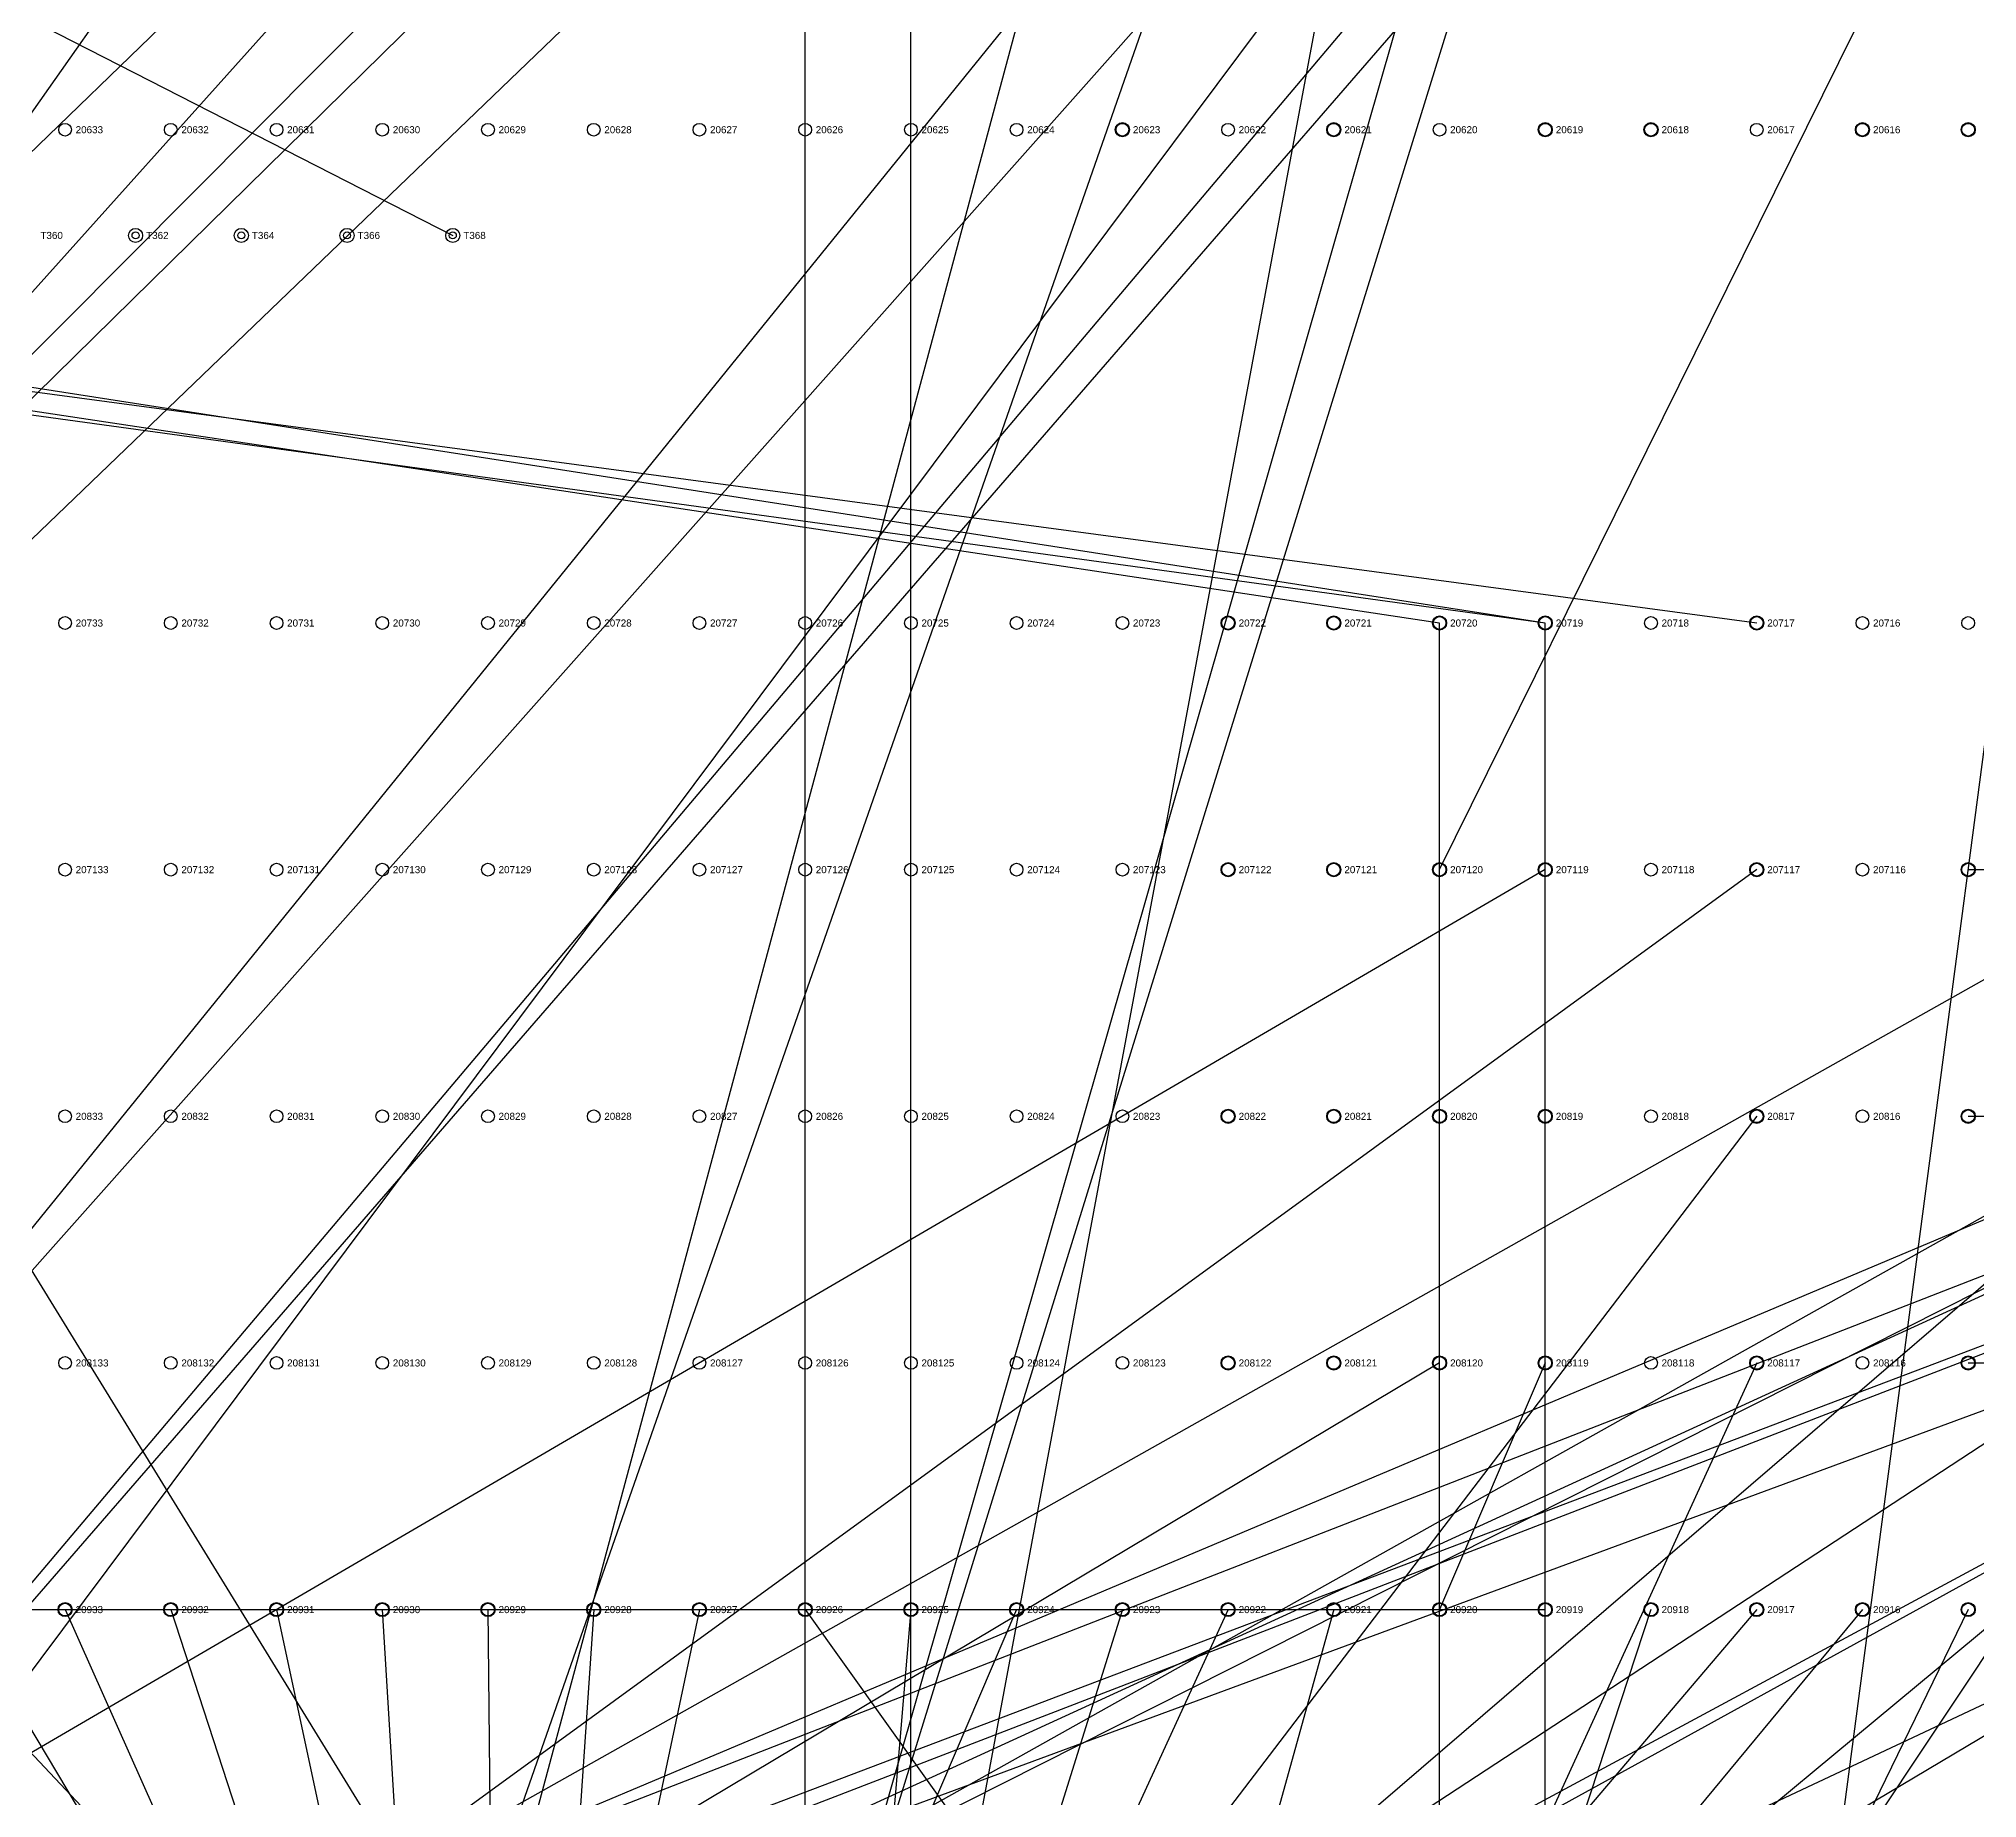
# Model space of a CAD drawing. Extents: x -5 to 376, y -217 to 241.
# Drawn here: x 220.3 to 290.2, y 58.5 to 122 of the extents above; entities that cross this region are included whole.
import ezdxf

# ---------------------------------------------------------------- set-up
doc = ezdxf.new("R2010")
doc.units = 0
for name, color, linetype in [('BOTTOM_TRANSFER', 2, 'CONTINUOUS'), ('BOTTOM_TRANSFER_LABEL', 50, 'CONTINUOUS'), ('BOTTOM_WIRES_BLACK', 250, 'CONTINUOUS'), ('BOTTOM_WIRES_BLUE', 5, 'CONTINUOUS'), ('BOTTOM_WIRES_RED', 10, 'CONTINUOUS'), ('FIXTURE_INTERFACE_PIN', 4, 'CONTINUOUS'), ('TESTER_INTERFACE_PIN', 144, 'CONTINUOUS'), ('TESTER_INTERFACE_PIN_LABEL', 144, 'CONTINUOUS'), ('TOP_TRANSFER', 2, 'CONTINUOUS'), ('TOP_TRANSFER_LABEL', 50, 'CONTINUOUS')]:
    doc.layers.add(name, color=color, linetype=linetype)
doc.styles.get("Standard").update_dxf_attribs({"font": 'arial.ttf'})

msp = doc.modelspace()

# ---------------------------------------------------------------- linework, layer by layer
at = {"layer": 'BOTTOM_TRANSFER'}
for centre in [(223.80194, 114.8715), (227.61194, 114.8715), (231.42194, 114.8715), (235.23194, 114.8715)]:
    msp.add_circle(centre, 0.254, dxfattribs=at)
at = {"layer": 'BOTTOM_WIRES_BLACK'}
for p, q in [((316.51194, 207.5815), (149.48408, 39.59606)), ((320.32194, 207.5815), (149.48408, 39.59606)), ((305.08194, 207.5815), (154.95016, 40.24122)), ((194.59194, 83.1215), (282.22194, 207.5815)), ((339.37194, 207.5815), (197.485, 39.59606)), ((343.18194, 207.5815), (197.485, 39.59606)), ((198.40194, 83.1215), (327.94194, 207.5815)), ((327.94194, 207.5815), (202.95108, 40.24122)), ((293.65194, 207.5815), (245.48592, 39.59606)), ((297.46194, 207.5815), (245.48592, 39.59606)), ((247.93194, -5.7785), (247.93194, 207.5815)), ((282.22194, 207.5815), (250.952, 40.24122)), ((251.74194, -4.2926), (251.74194, 207.5815)), ((270.79194, 92.0115), (327.94194, 207.5815)), ((274.60194, -23.5585), (305.08194, 207.5815)), ((274.60194, 100.9015), (145.06194, 118.6815)), ((270.79194, 100.9015), (152.68194, 118.6815)), ((274.60194, 100.9015), (160.30194, 118.6815)), ((343.18194, 100.9015), (197.6755, 34.15538)), ((335.56194, 100.9015), (242.93068, 40.20566)), ((270.79194, 83.1215), (270.79194, 100.9015)), ((270.79194, 65.3415), (270.79194, 100.9015)), ((274.60194, 83.1215), (274.60194, 100.9015)), ((297.46194, 92.0115), (188.47562, 30.68066)), ((282.22194, 92.0115), (189.56782, 24.59482)), ((327.94194, 92.0115), (194.92976, 40.20566)), ((312.70194, 92.0115), (198.12, 27.81046)), ((274.60194, 92.0115), (198.40194, 47.5615)), ((343.18194, 92.0115), (202.95108, 40.24122)), ((198.40194, 83.1215), (282.22194, -5.7785)), ((297.46194, 83.1215), (236.47654, 30.68066)), ((282.22194, 83.1215), (237.56874, 24.59482)), ((327.94194, 83.1215), (245.67642, 34.15538)), ((312.70194, 83.1215), (246.12092, 27.81046)), ((270.79194, 47.5615), (270.79194, 83.1215)), ((270.79194, 29.7815), (270.79194, 83.1215)), ((274.60194, 65.3415), (274.60194, 83.1215)), ((274.60194, 47.5615), (274.60194, 83.1215)), ((270.79194, 74.2315), (198.40194, 31.02864)), ((297.46194, 74.2315), (236.47654, -17.32026)), ((282.22194, 74.2315), (237.56874, -23.4061)), ((274.60194, 74.2315), (270.79194, 65.3415)), ((194.59194, 65.3415), (274.60194, 65.3415)), ((270.79194, 56.4515), (270.79194, 65.3415)), ((274.60194, 29.7815), (274.60194, 65.3415))]:
    msp.add_line(p, q, dxfattribs=at)
at = {"layer": 'BOTTOM_WIRES_BLUE'}
for p, q in [((53.62194, 207.5815), (235.23194, 114.8715)), ((282.22194, 100.9015), (178.08194, 114.8715)), ((282.22194, -23.5585), (197.13194, 114.8715)), ((217.45194, 65.3415), (232.91292, 39.49446)), ((221.26194, 65.3415), (235.35132, 33.80486)), ((225.07194, 65.3415), (235.35132, 33.80486)), ((228.88194, 65.3415), (238.22914, 21.83384)), ((232.69194, 65.3415), (238.22914, -26.16708)), ((244.12194, 65.3415), (235.93552, 26.54046)), ((236.50194, 65.3415), (237.41126, -25.19426)), ((240.31194, 65.3415), (237.41126, 22.80666)), ((263.17194, 65.3415), (238.75492, 12.06246)), ((266.98194, 65.3415), (238.75492, -35.93846)), ((282.22194, 65.3415), (241.82832, 17.90446)), ((289.84194, 65.3415), (242.28552, -32.30626)), ((259.36194, 65.3415), (244.85092, 18.86966)), ((278.41194, 65.3415), (245.15064, -35.51936)), ((251.74194, 65.3415), (247.39092, 13.89126)), ((247.93194, 65.3415), (266.98194, 38.6715)), ((286.03194, 65.3415), (248.15292, 19.63166)), ((255.55194, 65.3415), (251.74194, 56.4515))]:
    msp.add_line(p, q, dxfattribs=at)
at = {"layer": 'BOTTOM_WIRES_RED'}
for p, q in [((312.70194, 207.5815), (133.15188, 33.7566)), ((335.56194, 207.5815), (181.1528, 33.7566)), ((324.13194, 207.5815), (183.9214, 34.47796)), ((289.84194, 207.5815), (229.15372, 33.7566)), ((278.41194, 207.5815), (231.92232, 34.47796)), ((179.35194, 20.8915), (320.32194, 92.0115)), ((179.35194, 31.72968), (335.56194, 92.0115)), ((320.32194, 92.0115), (183.9214, 34.47796)), ((335.56194, 92.0115), (183.9214, 34.47796)), ((289.84194, 92.0115), (305.08194, 92.0115)), ((221.26194, 29.7815), (320.32194, 83.1215)), ((320.32194, 83.1215), (231.92232, 34.47796)), ((335.56194, 83.1215), (231.92232, 34.47796)), ((289.84194, 83.1215), (305.08194, 83.1215)), ((289.84194, 74.2315), (305.08194, 74.2315))]:
    msp.add_line(p, q, dxfattribs=at)
at = {"layer": 'FIXTURE_INTERFACE_PIN'}
for centre in [(259.36194, 118.6815), (266.98194, 118.6815), (274.60194, 118.6815), (278.41194, 118.6815), (286.03194, 118.6815), (289.84194, 118.6815), (263.17194, 100.9015), (266.98194, 100.9015), (270.79194, 100.9015), (274.60194, 100.9015), (282.22194, 100.9015), (263.17194, 92.0115), (266.98194, 92.0115), (270.79194, 92.0115), (274.60194, 92.0115), (282.22194, 92.0115), (289.84194, 92.0115), (263.17194, 83.1215), (266.98194, 83.1215), (270.79194, 83.1215), (274.60194, 83.1215), (282.22194, 83.1215), (289.84194, 83.1215), (263.17194, 74.2315), (266.98194, 74.2315), (270.79194, 74.2315), (274.60194, 74.2315), (282.22194, 74.2315), (289.84194, 74.2315), (221.26194, 65.3415), (225.07194, 65.3415), (228.88194, 65.3415), (232.69194, 65.3415), (236.50194, 65.3415), (240.31194, 65.3415), (244.12194, 65.3415), (247.93194, 65.3415), (251.74194, 65.3415), (255.55194, 65.3415), (259.36194, 65.3415), (263.17194, 65.3415), (266.98194, 65.3415), (270.79194, 65.3415), (274.60194, 65.3415), (278.41194, 65.3415), (282.22194, 65.3415), (286.03194, 65.3415), (289.84194, 65.3415)]:
    msp.add_circle(centre, 0.254, dxfattribs=at)
at = {"layer": 'TESTER_INTERFACE_PIN'}
for centre in [(221.26194, 118.6815), (225.07194, 118.6815), (228.88194, 118.6815), (232.69194, 118.6815), (236.50194, 118.6815), (240.31194, 118.6815), (244.12194, 118.6815), (247.93194, 118.6815), (251.74194, 118.6815), (255.55194, 118.6815), (259.36194, 118.6815), (263.17194, 118.6815), (266.98194, 118.6815), (270.79194, 118.6815), (274.60194, 118.6815), (278.41194, 118.6815), (282.22194, 118.6815), (286.03194, 118.6815), (289.84194, 118.6815), (221.26194, 100.9015), (225.07194, 100.9015), (228.88194, 100.9015), (232.69194, 100.9015), (236.50194, 100.9015), (240.31194, 100.9015), (244.12194, 100.9015), (247.93194, 100.9015), (251.74194, 100.9015), (255.55194, 100.9015), (259.36194, 100.9015), (263.17194, 100.9015), (266.98194, 100.9015), (270.79194, 100.9015), (274.60194, 100.9015), (278.41194, 100.9015), (282.22194, 100.9015), (286.03194, 100.9015), (289.84194, 100.9015), (221.26194, 92.0115), (225.07194, 92.0115), (228.88194, 92.0115), (232.69194, 92.0115), (236.50194, 92.0115), (240.31194, 92.0115), (244.12194, 92.0115), (247.93194, 92.0115), (251.74194, 92.0115), (255.55194, 92.0115), (259.36194, 92.0115), (263.17194, 92.0115), (266.98194, 92.0115), (270.79194, 92.0115), (274.60194, 92.0115), (278.41194, 92.0115), (282.22194, 92.0115), (286.03194, 92.0115), (289.84194, 92.0115), (221.26194, 83.1215), (225.07194, 83.1215), (228.88194, 83.1215), (232.69194, 83.1215), (236.50194, 83.1215), (240.31194, 83.1215), (244.12194, 83.1215), (247.93194, 83.1215), (251.74194, 83.1215), (255.55194, 83.1215), (259.36194, 83.1215), (263.17194, 83.1215), (266.98194, 83.1215), (270.79194, 83.1215), (274.60194, 83.1215), (278.41194, 83.1215), (282.22194, 83.1215), (286.03194, 83.1215), (289.84194, 83.1215), (221.26194, 74.2315), (225.07194, 74.2315), (228.88194, 74.2315), (232.69194, 74.2315), (236.50194, 74.2315), (240.31194, 74.2315), (244.12194, 74.2315), (247.93194, 74.2315), (251.74194, 74.2315), (255.55194, 74.2315), (259.36194, 74.2315), (263.17194, 74.2315), (266.98194, 74.2315), (270.79194, 74.2315), (274.60194, 74.2315), (278.41194, 74.2315), (282.22194, 74.2315), (286.03194, 74.2315), (289.84194, 74.2315), (221.26194, 65.3415), (225.07194, 65.3415), (228.88194, 65.3415), (232.69194, 65.3415), (236.50194, 65.3415), (240.31194, 65.3415), (244.12194, 65.3415), (247.93194, 65.3415), (251.74194, 65.3415), (255.55194, 65.3415), (259.36194, 65.3415), (263.17194, 65.3415), (266.98194, 65.3415), (270.79194, 65.3415), (274.60194, 65.3415), (278.41194, 65.3415), (282.22194, 65.3415), (286.03194, 65.3415), (289.84194, 65.3415)]:
    msp.add_circle(centre, 0.2286, dxfattribs=at)
at = {"layer": 'TOP_TRANSFER'}
for centre in [(223.80194, 114.8715), (227.61194, 114.8715), (231.42194, 114.8715), (235.23194, 114.8715)]:
    msp.add_circle(centre, 0.127, dxfattribs=at)

# ---------------------------------------------------------------- texts
at = {"layer": 'BOTTOM_TRANSFER_LABEL'}
for s, p in [('T360', (220.37294, 114.7445)), ('T362', (224.18294, 114.7445)), ('T364', (227.99294, 114.7445)), ('T366', (231.80294, 114.7445)), ('T368', (235.61294, 114.7445))]:
    msp.add_text(s, height=0.254, dxfattribs=at).set_placement(p)
at = {"layer": 'TESTER_INTERFACE_PIN_LABEL'}
for s, p in [('20633', (221.64294, 118.5545)), ('20632', (225.45294, 118.5545)), ('20631', (229.26294, 118.5545)), ('20630', (233.07294, 118.5545)), ('20629', (236.88294, 118.5545)), ('20628', (240.69294, 118.5545)), ('20627', (244.50294, 118.5545)), ('20626', (248.31294, 118.5545)), ('20625', (252.12294, 118.5545)), ('20624', (255.93294, 118.5545)), ('20623', (259.74294, 118.5545)), ('20622', (263.55294, 118.5545)), ('20621', (267.36294, 118.5545)), ('20620', (271.17294, 118.5545)), ('20619', (274.98294, 118.5545)), ('20618', (278.79294, 118.5545)), ('20617', (282.60294, 118.5545)), ('20616', (286.41294, 118.5545)), ('20733', (221.64294, 100.7745)), ('20732', (225.45294, 100.7745)), ('20731', (229.26294, 100.7745)), ('20730', (233.07294, 100.7745)), ('20729', (236.88294, 100.7745)), ('20728', (240.69294, 100.7745)), ('20727', (244.50294, 100.7745)), ('20726', (248.31294, 100.7745)), ('20725', (252.12294, 100.7745)), ('20724', (255.93294, 100.7745)), ('20723', (259.74294, 100.7745)), ('20722', (263.55294, 100.7745)), ('20721', (267.36294, 100.7745)), ('20720', (271.17294, 100.7745)), ('20719', (274.98294, 100.7745)), ('20718', (278.79294, 100.7745)), ('20717', (282.60294, 100.7745)), ('20716', (286.41294, 100.7745)), ('207133', (221.64294, 91.8845)), ('207132', (225.45294, 91.8845)), ('207131', (229.26294, 91.8845)), ('207130', (233.07294, 91.8845)), ('207129', (236.88294, 91.8845)), ('207128', (240.69294, 91.8845)), ('207127', (244.50294, 91.8845)), ('207126', (248.31294, 91.8845)), ('207125', (252.12294, 91.8845)), ('207124', (255.93294, 91.8845)), ('207123', (259.74294, 91.8845)), ('207122', (263.55294, 91.8845)), ('207121', (267.36294, 91.8845)), ('207120', (271.17294, 91.8845)), ('207119', (274.98294, 91.8845)), ('207118', (278.79294, 91.8845)), ('207117', (282.60294, 91.8845)), ('207116', (286.41294, 91.8845)), ('20833', (221.64294, 82.9945)), ('20832', (225.45294, 82.9945)), ('20831', (229.26294, 82.9945)), ('20830', (233.07294, 82.9945)), ('20829', (236.88294, 82.9945)), ('20828', (240.69294, 82.9945)), ('20827', (244.50294, 82.9945)), ('20826', (248.31294, 82.9945)), ('20825', (252.12294, 82.9945)), ('20824', (255.93294, 82.9945)), ('20823', (259.74294, 82.9945)), ('20822', (263.55294, 82.9945)), ('20821', (267.36294, 82.9945)), ('20820', (271.17294, 82.9945)), ('20819', (274.98294, 82.9945)), ('20818', (278.79294, 82.9945)), ('20817', (282.60294, 82.9945)), ('20816', (286.41294, 82.9945)), ('208133', (221.64294, 74.1045)), ('208132', (225.45294, 74.1045)), ('208131', (229.26294, 74.1045)), ('208130', (233.07294, 74.1045)), ('208129', (236.88294, 74.1045)), ('208128', (240.69294, 74.1045)), ('208127', (244.50294, 74.1045)), ('208126', (248.31294, 74.1045)), ('208125', (252.12294, 74.1045)), ('208124', (255.93294, 74.1045)), ('208123', (259.74294, 74.1045)), ('208122', (263.55294, 74.1045)), ('208121', (267.36294, 74.1045)), ('208120', (271.17294, 74.1045)), ('208119', (274.98294, 74.1045)), ('208118', (278.79294, 74.1045)), ('208117', (282.60294, 74.1045)), ('208116', (286.41294, 74.1045)), ('20933', (221.64294, 65.2145)), ('20932', (225.45294, 65.2145)), ('20931', (229.26294, 65.2145)), ('20930', (233.07294, 65.2145)), ('20929', (236.88294, 65.2145)), ('20928', (240.69294, 65.2145)), ('20927', (244.50294, 65.2145)), ('20926', (248.31294, 65.2145)), ('20925', (252.12294, 65.2145)), ('20924', (255.93294, 65.2145)), ('20923', (259.74294, 65.2145)), ('20922', (263.55294, 65.2145)), ('20921', (267.36294, 65.2145)), ('20920', (271.17294, 65.2145)), ('20919', (274.98294, 65.2145)), ('20918', (278.79294, 65.2145)), ('20917', (282.60294, 65.2145)), ('20916', (286.41294, 65.2145))]:
    msp.add_text(s, height=0.254, dxfattribs=at).set_placement(p)
at = {"layer": 'TOP_TRANSFER_LABEL'}
for s, p in [('T360', (220.37294, 114.7445)), ('T362', (224.18294, 114.7445)), ('T364', (227.99294, 114.7445)), ('T366', (231.80294, 114.7445)), ('T368', (235.61294, 114.7445))]:
    msp.add_text(s, height=0.254, dxfattribs=at).set_placement(p)

doc.saveas('drawing.dxf')
